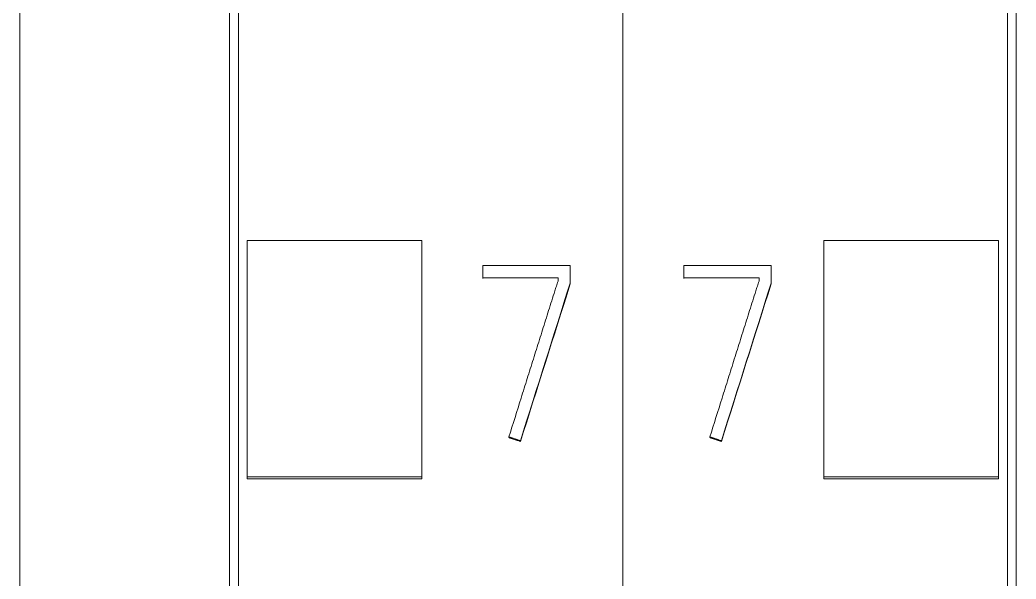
# Model space of a CAD drawing. Header units: millimetres. Extents: x 4134 to 7422, y 1400 to 3585.
# Drawn here: x 5208.95 to 5220.35, y 3315.18 to 3321.58 of the extents above; entities that cross this region are included whole.
import ezdxf

# ---------------------------------------------------------------- set-up
doc = ezdxf.new("R2010")
doc.units = ezdxf.units.MM
doc.layers.add('000-PI-Oprema', color=30, linetype='Continuous', lineweight=5)

# ---------------------------------------------------------------- blocks, each defined once
blk = doc.blocks.new('S7-1500 DI HF - 6ES7521-1BL00-0AB0')
at = {"layer": '000-PI-Oprema', "color": 0, "linetype": 'ByBlock', "lineweight": 0}
for p, q in [((0, 134.681), (0, 21.262)), ((34.8, 134.681), (34.8, 21.262)), ((4.4, 132.4), (4.4, 23.585)), ((30.4, 23.585), (30.4, 132.4)), ((2.3, 90.572), (2.3, 93.274)), ((4.3, 93.274), (2.3, 93.274)), ((4.3, 90.572), (4.3, 93.274)), ((30.5, 90.572), (30.5, 93.274)), ((30.5, 93.274), (32.5, 93.274)), ((32.5, 90.572), (32.5, 93.274)), ((0.698, 92.847), (0.698, 92.988)), ((0.698, 92.988), (1.697, 92.988)), ((1.697, 92.988), (1.697, 92.786)), ((33.198, 92.847), (33.198, 92.988)), ((33.198, 92.988), (34.197, 92.988)), ((34.197, 92.988), (34.197, 92.786)), ((0.698, 92.847), (0.698, 92.84)), ((1.558, 92.847), (0.698, 92.847)), ((1.558, 92.808), (1.558, 92.847)), ((33.198, 92.847), (33.198, 92.84)), ((34.058, 92.847), (33.198, 92.847)), ((34.058, 92.808), (34.058, 92.847)), ((1.697, 92.786), (1.697, 92.78)), ((34.197, 92.786), (34.197, 92.78)), ((0.995, 91.027), (0.995, 91.02)), ((1.128, 90.982), (1.128, 90.976)), ((33.495, 91.027), (33.495, 91.02)), ((33.628, 90.982), (33.628, 90.976)), ((2.3, 90.549), (2.3, 90.572)), ((4.3, 90.572), (2.3, 90.572)), ((4.3, 90.549), (2.3, 90.549)), ((4.3, 90.549), (4.3, 90.572)), ((30.5, 90.549), (30.5, 90.572)), ((30.5, 90.572), (32.5, 90.572)), ((30.5, 90.549), (32.5, 90.549)), ((32.5, 90.549), (32.5, 90.572))]:
    blk.add_line(p, q, dxfattribs=at)
at = {"layer": '000-PI-Oprema', "color": 18, "linetype": 'ByBlock', "lineweight": 0, "true_color": 0x000000}
for centre, major_axis, ratio, start_param, end_param in [((-3.234, 16.055), (311.804, 993.193), 0.017605, 1.49899, 1.500811), ((-3.259, 15.609), (312.699, 996.069), 0.017657, 1.498788, 1.500604), ((29.277, 16.238), (311.427, 991.982), 0.017584, 1.499074, 1.500898), ((29.169, 14.429), (315.104, 1003.798), 0.017791, 1.498249, 1.500051)]:
    blk.add_ellipse(centre, major_axis=major_axis, ratio=ratio, start_param=start_param, end_param=end_param, dxfattribs=at)
at = {"layer": '000-PI-Oprema', "color": 0, "linetype": 'ByBlock', "lineweight": 0}
for points, knots in [([(4.5, 132.586), (4.5, 129.542), (4.5, 119.972), (4.5, 105.802), (4.5, 91.235), (4.5, 77.025), (4.5, 62.731), (4.5, 47.245), (4.5, 34.605), (4.5, 26.64), (4.5, 23.299)], [0, 0, 0, 0, 0.083934, 0.263736, 0.389889, 0.484142, 0.653794, 0.78188, 0.908517, 1, 1, 1, 1]), ([(30.3, 23.299), (30.3, 26.64), (30.3, 34.605), (30.3, 47.245), (30.3, 62.731), (30.3, 77.025), (30.3, 91.235), (30.3, 105.802), (30.3, 119.972), (30.3, 129.542), (30.3, 132.586)], [0, 0, 0, 0, 0.091483, 0.21812, 0.346206, 0.515858, 0.610111, 0.736264, 0.916066, 1, 1, 1, 1]), ([(27.9, 129.52), (27.9, 127.497), (27.9, 118.948), (27.9, 105.802), (27.9, 91.235), (27.9, 77.025), (27.9, 62.731), (27.9, 47.245), (27.9, 34.486), (27.9, 25.605), (27.9, 21.348), (27.9, 20.55)], [0, 0, 0, 0, 0.055935, 0.236292, 0.362833, 0.457376, 0.627551, 0.756032, 0.883059, 0.978086, 1, 1, 1, 1]), ([(0.995, 91.027), (1.042, 91.175), (1.089, 91.324), (1.159, 91.546), (1.182, 91.621), (1.228, 91.769), (1.252, 91.843), (1.287, 91.955), (1.299, 91.992), (1.322, 92.066), (1.334, 92.103), (1.369, 92.215), (1.392, 92.289), (1.439, 92.437), (1.462, 92.512), (1.498, 92.623), (1.509, 92.66), (1.527, 92.716), (1.533, 92.734), (1.542, 92.762), (1.545, 92.771), (1.551, 92.79), (1.555, 92.799), (1.558, 92.808)], [0, 0, 0, 0, 0.25, 0.25, 0.375, 0.375, 0.5, 0.5, 0.5625, 0.5625, 0.625, 0.625, 0.75, 0.75, 0.875, 0.875, 0.9375, 0.9375, 0.96875, 0.96875, 0.984375, 0.984375, 1, 1, 1, 1]), ([(33.495, 91.027), (33.542, 91.175), (33.589, 91.324), (33.659, 91.546), (33.682, 91.621), (33.728, 91.769), (33.752, 91.843), (33.787, 91.955), (33.799, 91.992), (33.822, 92.066), (33.834, 92.103), (33.869, 92.215), (33.892, 92.289), (33.939, 92.437), (33.962, 92.512), (33.998, 92.623), (34.009, 92.66), (34.027, 92.716), (34.033, 92.734), (34.042, 92.762), (34.045, 92.771), (34.051, 92.79), (34.055, 92.799), (34.058, 92.808)], [0, 0, 0, 0, 0.25, 0.25, 0.375, 0.375, 0.5, 0.5, 0.5625, 0.5625, 0.625, 0.625, 0.75, 0.75, 0.875, 0.875, 0.9375, 0.9375, 0.96875, 0.96875, 0.984375, 0.984375, 1, 1, 1, 1])]:
    blk.add_open_spline(points, degree=3, knots=knots, dxfattribs=at)
for points, weights in [([(1.128, 90.982), (1.062, 91.004), (0.995, 91.027)], [0.50000090382, 0.49999909618, 0.50000090382]), ([(0.995, 91.02), (1.062, 90.998), (1.128, 90.976)], [0.500000438463, 0.499999561537, 0.500000438463]), ([(33.628, 90.982), (33.562, 91.004), (33.495, 91.027)], [0.500000129147, 0.499999870853, 0.500000129147]), ([(33.495, 91.02), (33.562, 90.998), (33.628, 90.976)], [0.499999551767, 0.500000448233, 0.499999551767])]:
    blk.add_rational_spline(points, weights, degree=2, dxfattribs=at)

msp = doc.modelspace()

# ---------------------------------------------------------------- block references
at = {"layer": '000-PI-Oprema', "color": 0, "linetype": 'ByBlock', "lineweight": 0}
for p in [(5181.048, 3225.778), (5215.848, 3225.778)]:
    msp.add_blockref('S7-1500 DI HF - 6ES7521-1BL00-0AB0', p, dxfattribs=at)

doc.saveas('drawing.dxf')
